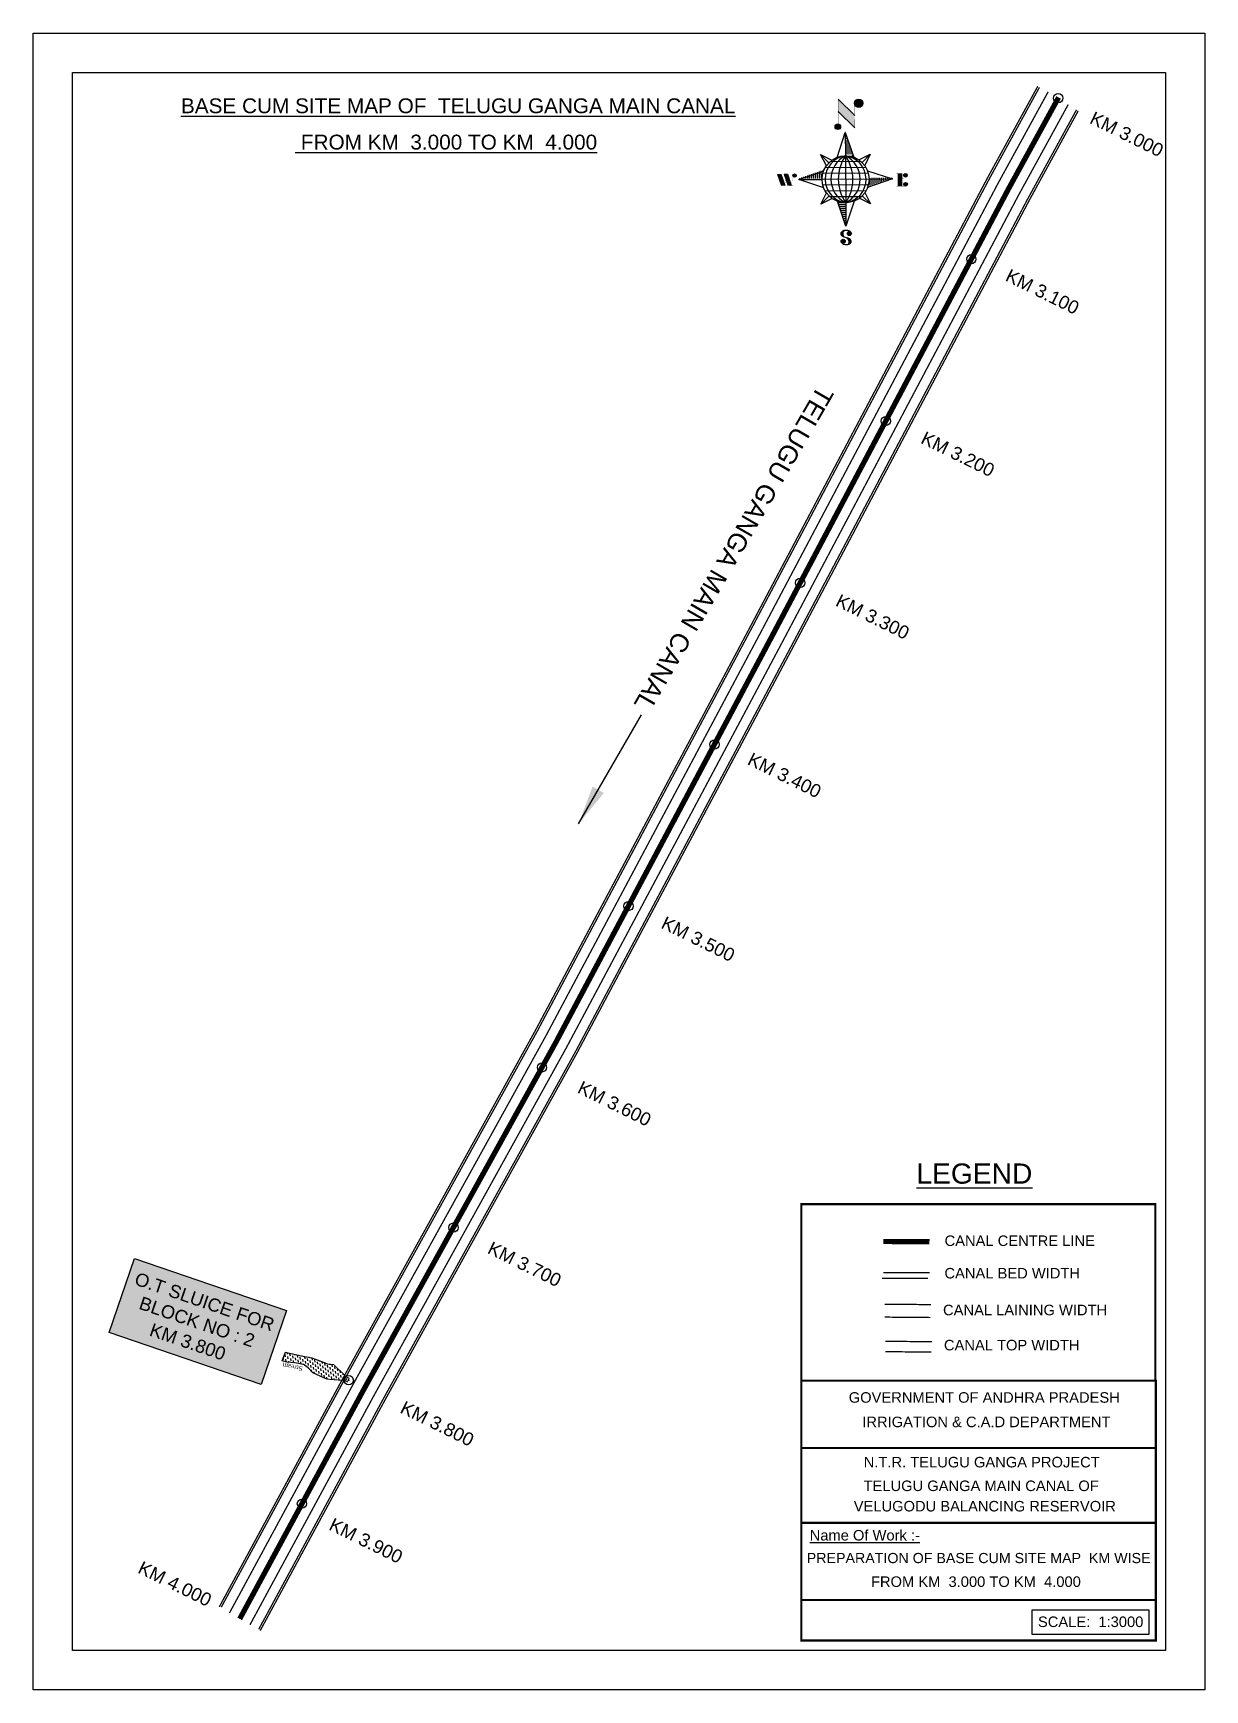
# Model space of a CAD drawing. Header units: inches. Extents: x 251884 to 252775, y 1736899 to 1738159.
import ezdxf

# ---------------------------------------------------------------- set-up
doc = ezdxf.new("R2010")
doc.units = ezdxf.units.IN
doc.header["$MEASUREMENT"] = 0
doc.header["$PDMODE"] = 32
doc.header["$PDSIZE"] = 7
doc.linetypes.add('ACAD_ISO02W100', pattern=[15, 12, -3])
for name, color, linetype in [('AQUADUCT', 1, 'Continuous'), ('bed with', 5, 'Continuous'), ('bord', 1, 'Continuous'), ('cahnige', 7, 'Continuous'), ('canal', 1, 'Continuous'), ('CARTTRACK', 30, 'ACAD_ISO02W100'), ('chainage', 7, 'Continuous'), ('FRAME 025', 7, 'Continuous'), ('lining', 4, 'Continuous'), ('OT', 7, 'Continuous'), ('STREAM', 4, 'Continuous'), ('Stu coo', 3, 'Continuous'), ('TEXT', 7, 'Continuous'), ('top of bund', 1, 'Continuous'), ('V', 6, 'Continuous')]:
    doc.layers.add(name, color=color, linetype=linetype)
doc.styles.add('5mm', font='times.ttf', dxfattribs={"height": 3})
doc.styles.get("Standard").update_dxf_attribs({"font": 'arial.ttf'})
doc.dimstyles.get("Standard").update_dxf_attribs({"dimtxt": 0.18, "dimasz": 0.18, "dimexe": 0.18, "dimexo": 0.0625, "dimgap": 0.09, "dimtad": 0, "dimtih": 1, "dimtoh": 1, "dimdec": 4, "dimzin": 0, "dimdsep": 46, "dimtxsty": 'Standard', "dimcen": 0.09, "dimadec": 0, "dimazin": 0, "dimtfac": 1, "dimtdec": 4, "dimtofl": 0, "dimtmove": 0, "dimatfit": 3, "dimfxl": 1, "dimtolj": 1, "dimtzin": 0, "dimarcsym": 0})
pattern_1 = [(267.297113149, (-8720374.938, 50637915.138), (10.5367255337, -0.497431438), [])]
pattern_2 = [(357.297113149, (-8720374.938, 50637915.138), (0.497431438, 10.5367255337), [])]

# ---------------------------------------------------------------- blocks, each defined once
blk = doc.blocks.new('VBVB')
at = {"layer": 'STREAM'}
h = blk.add_hatch(dxfattribs=at)
h.set_pattern_fill('DASH', color=256, scale=10, style=0)
h.set_pattern_definition([(0, (17867.8837, -28501.71), (1.25, 1.25), [1.25, -1.25])])
h.paths.add_polyline_path([(380095.96, 1497774.98), (380098.87, 1497780.21), (380100.45, 1497784.62), (380101.78, 1497788.77), (380103.77, 1497793.59), (380099.53, 1497795.92), (380098.45, 1497793.51), (380097.62, 1497789.6), (380096.96, 1497787.69), (380095.79, 1497784.7), (380093.88, 1497782.96), (380090.89, 1497780.8), (380086.57, 1497773.96), (380084.6, 1497765.18), (380084.08, 1497764.33), (380085.94, 1497763.15), (380086.57, 1497763.83), (380093.72, 1497769.3), (380094.46, 1497772.65)])
at = {"layer": 'OT', "const_width": 0.5}
blk.add_lwpolyline([(380084.6, 1497765.18), (380084.07, 1497764.33), (380083.55, 1497763.48), (380085.4, 1497762.31), (380085.94, 1497763.15), (380084.08, 1497764.33), (380085.94, 1497763.15), (380086.57, 1497763.83), (380093.72, 1497769.3), (380086.57, 1497763.83), (380085.94, 1497763.15), (380084.08, 1497764.33), (380084.6, 1497765.18), (380086.57, 1497773.96)], dxfattribs=at)
at = {"layer": 'STREAM'}
blk.add_lwpolyline([(380086.57, 1497773.96), (380090.89, 1497780.8), (380093.88, 1497782.96), (380095.79, 1497784.7), (380096.96, 1497787.69), (380097.62, 1497789.6), (380098.45, 1497793.51), (380099.53, 1497795.92), (380103.77, 1497793.59), (380101.78, 1497788.77), (380100.45, 1497784.62), (380098.87, 1497780.21), (380095.96, 1497774.98), (380094.46, 1497772.65), (380093.72, 1497769.3)], dxfattribs=at)
at = {"layer": 'cahnige', "style": '5mm'}
blk.add_text('Stream', height=2.5, rotation=71.17434, dxfattribs=at).set_placement((380095, 1497785.49))
blk = doc.blocks.new('*X3')
at = {"color": 0, "linetype": 'Continuous'}
for p, q in [((6321.6, 240.5), (6322.3, 241.2)), ((6321.6, 240.3), (6322.3, 241)), ((6321.6, 240.1), (6322.3, 240.8)), ((6321.6, 239.9), (6322.4, 240.7)), ((6321.6, 239.8), (6322.4, 240.6)), ((6321.6, 239.6), (6322.5, 240.5)), ((6321.6, 239.4), (6322.5, 240.3)), ((6321.6, 239.2), (6322.6, 240.2)), ((6321.7, 239.1), (6322.6, 240.1)), ((6321.8, 240.8), (6322.4, 241.4)), ((6321.8, 239), (6322.7, 240)), ((6321.8, 239), (6322.8, 239.9)), ((6321.9, 238.9), (6322.9, 239.8)), ((6322, 238.8), (6323, 239.7)), ((6322.1, 241.3), (6322.4, 241.6)), ((6322.1, 238.7), (6323.1, 239.6)), ((6322.2, 238.6), (6323.1, 239.6)), ((6322.3, 238.5), (6323.2, 239.5)), ((6322.4, 238.5), (6323.3, 239.4)), ((6322.5, 238.4), (6323.4, 239.3)), ((6322.7, 238.4), (6323.6, 239.3)), ((6322.8, 238.3), (6323.7, 239.2)), ((6322.9, 238.3), (6323.8, 239.1)), ((6323.1, 238.2), (6323.9, 239.1)), ((6323.2, 238.2), (6324, 239)), ((6323.3, 238.2), (6324.2, 239)), ((6323.5, 238.1), (6324.3, 238.9)), ((6323.7, 238.1), (6324.4, 238.9)), ((6323.8, 238.1), (6324.6, 238.8)), ((6324.1, 238.2), (6324.7, 238.8)), ((6324.3, 238.3), (6324.9, 238.8)), ((6324.6, 238.3), (6325.1, 238.8)), ((6324.8, 238.4), (6325.2, 238.8)), ((6325.1, 238.5), (6325.4, 238.8)), ((6325.4, 238.6), (6325.6, 238.8))]:
    blk.add_line(p, q, dxfattribs=at)
blk = doc.blocks.new('*X2')
at = {"color": 0, "linetype": 'Continuous'}
for p, q in [((6324.4, 240.3), (6324.5, 240.4)), ((6324.6, 240.3), (6324.8, 240.5)), ((6324.7, 240.2), (6325, 240.5)), ((6324.8, 240.2), (6325.2, 240.6)), ((6325, 240.1), (6325.5, 240.6)), ((6325.1, 240.1), (6325.6, 240.6)), ((6325.2, 240), (6325.8, 240.6)), ((6325.3, 240), (6326, 240.6)), ((6325.4, 239.9), (6326.1, 240.6)), ((6325.5, 239.8), (6326.2, 240.5)), ((6325.6, 239.8), (6326.3, 240.5)), ((6325.7, 239.7), (6326.5, 240.4)), ((6325.9, 239.6), (6326.6, 240.3)), ((6326, 239.5), (6326.7, 240.3)), ((6326, 239.4), (6326.8, 240.2)), ((6326.1, 239.3), (6327, 240.2)), ((6326.2, 239.3), (6327.1, 240.1)), ((6326.3, 239.2), (6327.1, 240)), ((6326.4, 239.1), (6327.2, 239.9)), ((6326.5, 239), (6327.3, 239.8)), ((6326.5, 238.9), (6327.4, 239.7)), ((6326.6, 238.8), (6327.5, 239.6)), ((6326.7, 238.7), (6327.5, 239.5)), ((6326.8, 238.6), (6327.6, 239.4)), ((6326.8, 238.5), (6327.7, 239.3)), ((6326.8, 236.5), (6327.4, 237)), ((6326.9, 238.3), (6327.8, 239.2)), ((6326.9, 238.2), (6327.9, 239.1)), ((6326.9, 236.8), (6327.6, 237.4)), ((6327, 238.1), (6327.8, 239)), ((6327, 237.9), (6327.8, 238.8)), ((6327, 237.8), (6327.8, 238.6)), ((6327, 237.6), (6327.8, 238.4)), ((6327, 237.4), (6327.8, 238.2)), ((6327, 237.3), (6327.8, 238)), ((6327, 237.1), (6327.8, 237.9))]:
    blk.add_line(p, q, dxfattribs=at)
blk = doc.blocks.new('H')
at = {"layer": 'bord', "extrusion": (0.000427885, 0.004792, 0.999988)}
h = blk.add_hatch(dxfattribs=at)
h.set_pattern_fill('LINE', color=8, scale=84.387686, angle=-2.70289, style=0)
h.set_pattern_definition(pattern_2)
h.paths.add_polyline_path([(-492.5, 785.6, -0.090992), (-448, 775.2), (-486.5, 912)])
h = blk.add_hatch(dxfattribs=at)
h.set_pattern_fill('LINE', color=8, scale=84.387686, angle=-92.70289, style=0)
h.set_pattern_definition(pattern_1)
h.paths.add_polyline_path([(-624.9, 665.1, -0.090992), (-614.5, 709.6), (-751.3, 671.1)])
h = blk.add_hatch(dxfattribs=at)
h.set_pattern_fill('LINE', color=8, scale=84.387686, angle=-92.70289, style=0)
h.set_pattern_definition(pattern_1)
h.paths.add_polyline_path([(-245.6, 647.2), (-372, 653.2, -0.090992), (-382.4, 608.7)])
h = blk.add_hatch(dxfattribs=at)
h.set_pattern_fill('LINE', color=8, scale=84.387686, angle=-2.70289, style=0)
h.set_pattern_definition(pattern_2)
h.paths.add_polyline_path([(-504.4, 532.7, -0.090992), (-548.9, 543.1), (-510.4, 406.3)])
for p, q in [((-516.2, 1087.1, -1217.1), (-431.5, 994, -1216.7)), ((-519.4, 1020.4, -1216.8), (-434.7, 927.3, -1216.4)), ((-538.3, 773.7, -1215.6), (-487, 906.2, -1216.3)), ((-487, 906.2, -1216.3), (-493, 779.8, -1215.7)), ((-487, 906.2, -1216.3), (-448.5, 769.4, -1215.7)), ((-626.7, 793.8, -1215.7), (-566.8, 760.2, -1215.6)), ((-626.7, 793.8, -1215.7), (-584.1, 747, -1215.5)), ((-598.9, 731, -1215.4), (-626.7, 793.8, -1215.7)), ((-421.3, 753.3, -1215.6), (-358.5, 781.1, -1215.7)), ((-358.5, 781.1, -1215.7), (-405.3, 738.5, -1215.5)), ((-358.5, 781.1, -1215.7), (-392.1, 721.2, -1215.4)), ((-864.7, 700.9, -1215.1), (-846.9, 637.7, -1214.9)), ((-846.9, 700.1, -1215.1), (-829.1, 636.9, -1214.9)), ((-829.1, 699.2, -1215.2), (-811.3, 636, -1214.9)), ((-829.1, 699.2, -1215.2), (-811.3, 698.4, -1215.2)), ((-811.3, 698.4, -1215.2), (-793.5, 635.2, -1214.9)), ((-751.8, 665.3, -1215), (-615, 703.8, -1215.3)), ((-751.8, 665.3, -1215), (-625.4, 659.3, -1215)), ((-619.3, 614, -1214.8), (-751.8, 665.3, -1215)), ((-246.1, 641.4, -1215.1), (-382.9, 602.9, -1214.9)), ((-378.6, 692.6, -1215.3), (-246.1, 641.4, -1215.1)), ((-372.5, 647.4, -1215.1), (-246.1, 641.4, -1215.1)), ((-213.5, 669.3, -1215.3), (-216.7, 600.8, -1214.9)), ((-197.2, 599.9, -1214.9), (-193.9, 668.4, -1215.3)), ((-639.4, 525.6, -1214.4), (-605.8, 585.5, -1214.7)), ((-639.4, 525.6, -1214.4), (-592.6, 568.1, -1214.6)), ((-576.6, 553.3, -1214.6), (-639.4, 525.6, -1214.4)), ((-510.9, 400.5, -1213.9), (-549.4, 537.2, -1214.5)), ((-371.2, 512.9, -1214.5), (-431.1, 546.5, -1214.6)), ((-371.2, 512.9, -1214.5), (-413.8, 559.7, -1214.7)), ((-399, 575.7, -1214.7), (-371.2, 512.9, -1214.5)), ((-459.6, 533, -1214.5), (-510.9, 400.5, -1213.9)), ((-504.9, 526.9, -1214.5), (-510.9, 400.5, -1213.9))]:
    blk.add_line(p, q, dxfattribs=at)
at = {"layer": 'bord', "color": 8, "linetype": 'ByBlock', "extrusion": (0.000427885, 0.004792, 0.999988)}
for p, q in [((-386.5, 711.4, -1215.4), (-605.5, 721.7, -1215.4)), ((-410.8, 744.2, -1215.5), (-578.1, 752.1, -1215.5)), ((-493, 779.8, -1215.7), (-504.9, 526.9, -1214.5)), ((-372.5, 647.4, -1215.1), (-625.4, 659.3, -1215)), ((-378, 615.9, -1214.9), (-622.9, 627.5, -1214.9)), ((-375, 679.2, -1215.3), (-619.9, 690.7, -1215.2)), ((-392.4, 584.9, -1214.8), (-611.4, 595.3, -1214.7)), ((-419.8, 554.6, -1214.6), (-587.1, 562.5, -1214.6))]:
    blk.add_line(p, q, dxfattribs=at)
at = {"layer": 'bord', "extrusion": (0.000427885, 0.004792, 0.999988), "elevation": -1212.1}
for points, const_width in [([(-522, 959.6), (-515.7, 1092.9)], 1.61), ([(-434.2, 933.1), (-427.9, 1066.5)], 1.61), ([(-870.1, 707), (-846.4, 705.9)], 0.642), ([(-828.6, 642.7), (-855.2, 643.9)], 0.642), ([(-828.6, 642.7), (-821, 678)], 0.642), ([(-810.8, 641.8), (-784.1, 640.6)], 0.642), ([(-793, 641), (-781.6, 693.9)], 0.642), ([(-222.7, 675.6), (-173.8, 673.3)], 0.706), ([(-194.8, 644.8), (-185, 644.4)], 0.706), ([(-177.1, 604.8), (-226, 607.1)], 0.706)]:
    blk.add_lwpolyline(points, dxfattribs=dict(at, const_width=const_width))
for points, const_width in [([(-413.7, 1073.1, 1), (-397.6, 1057.7, 1)], 22.3), ([(-530.3, 949.5, 1), (-519.6, 939.3, 1)], 14.8), ([(-775.9, 696.6, 1), (-769.5, 690.4, 1)], 8.9), ([(-177.8, 666.9, 1), (-170.8, 660.1, 1)], 9.79), ([(-180.1, 618, 1), (-173.1, 611.2, 1)], 9.79), ([(-489.8, 361.7, 1), (-498.1, 369.1, 1)], 11.1), ([(-525.2, 321.6, 1), (-533.4, 328.9, 1)], 11.1)]:
    blk.add_lwpolyline(points, format="xyb", close=True, dxfattribs=dict(at, const_width=const_width))
for points in [[(-537, 317.4), (-530.7, 310.5), (-519.8, 306.8), (-504.9, 306.9), (-493.9, 310), (-486.3, 317.7), (-486.5, 325.8), (-490.6, 333.3), (-493.5, 336.2), (-502.8, 340.9), (-522.5, 347.3), (-530.4, 351.6), (-533.7, 354.6), (-537.4, 362.6), (-537, 373.4), (-530, 380.7), (-520, 384.1), (-503.5, 384.2), (-492.5, 379.9), (-487.1, 373.3)], [(-522.5, 347.6), (-526.2, 353.8), (-527.8, 360.6), (-527.9, 370.6), (-525.9, 375.5), (-521.3, 381.2), (-514.5, 384.4)], [(-504.9, 306.9), (-499, 312.4), (-497, 319.4), (-497.5, 326.5), (-501.2, 335.4), (-509.2, 343.2)]]:
    blk.add_lwpolyline(points, dxfattribs=at)
at = {"layer": 'bord', "extrusion": (0.000427885, 0.004792, 0.999988)}
for centre, radius in [((-405.6, 1065.4, -1212.1), 22.3), ((-525, 944.4, -1212.1), 14.8), ((-498.4, 659.1, -1212.1), 126.6), ((-772.7, 693.5, -1212.1), 8.9), ((-174.3, 663.5, -1212.1), 9.79), ((-176.6, 614.6, -1212.1), 9.79), ((-494, 365.4, -1212.1), 11.1), ((-529.3, 325.2, -1212.1), 11.1)]:
    blk.add_circle(centre, radius, dxfattribs=at)
at = {"layer": 'bord', "color": 8, "linetype": 'ByBlock', "extrusion": (0.000427885, 0.004792, 0.999988)}
for centre, radius, start, end in [((-481.5, 658.3, -1212.1), 127.7, 94.92536, 259.66906), ((-436.8, 656.2, -1212.1), 140.8, 113.28644, 241.30798), ((-315.9, 650.5, -1212.1), 222.3, 142.58916, 212.00526), ((-560.1, 662.1, -1212.1), 140.8, 293.28644, 61.30798), ((-681, 667.8, -1212.1), 222.3, 322.58916, 32.00526), ((-515.4, 659.9, -1212.1), 127.7, 274.92536, 79.66906)]:
    blk.add_arc(centre, radius, start, end, dxfattribs=at)
at = {"layer": 'bord', "extrusion": (0.000427885, 0.004792, 0.999988)}
for points in [[(-515.7, 1092.9, -1212.1), (-431, 999.8, -1212.1), (-518.9, 1026.2, -1212.1), (-434.2, 933.1, -1212.1)], [(-864.1, 706.7, -1212.1), (-846.4, 705.9, -1212.1), (-846.3, 643.5, -1212.1), (-828.6, 642.7, -1212.1)], [(-828.6, 705, -1212.1), (-810.8, 704.2, -1212.1), (-810.8, 641.8, -1212.1), (-793, 641, -1212.1)], [(-193.4, 674.2, -1212.1), (-196.6, 605.7, -1212.1), (-213, 675.1, -1212.1), (-216.2, 606.7, -1212.1)]]:
    blk.add_solid(points, dxfattribs=at)
at = {"layer": 'bord', "extrusion": (0.000427885, 0.004792, 0.999988), "xscale": 7.977342409717546, "yscale": 7.977342408231451, "zscale": 7.977342408476333, "rotation": 138.0840426661453}
for name, p in [('*X2', (38300.5, -31929.4, -1212.1)), ('*X3', (38314.4, -31950.9, -1212.1))]:
    blk.add_blockref(name, p, dxfattribs=at)

msp = doc.modelspace()

# ---------------------------------------------------------------- hatches: boundary and pattern name
at = {"layer": 'V'}
msp.add_hatch(color=2, dxfattribs=at).paths.add_polyline_path([(251960.9, 1737227.3), (252076.6, 1737187.7), (252057.3, 1737131.4), (251941.6, 1737171)])

# ---------------------------------------------------------------- linework, layer by layer
at = {"linetype": 'ByBlock'}
for points in [[(251883.9, 1736899.2), (251883.9, 1738159.2), (252774.9, 1738159.2), (252774.9, 1736899.2)], [(252744.9, 1738129.2), (252744.9, 1736929.2), (251913.9, 1736929.2), (251913.9, 1738129.2)]]:
    msp.add_lwpolyline(points, close=True, dxfattribs=at)
for p in [(252663.4, 1738109.8), (252597.3, 1737987.3), (252532.3, 1737864.2), (252467.2, 1737741.2), (252402, 1737618.2), (252336.6, 1737495.3), (252270.9, 1737372.6), (252203.5, 1737250.8), (252088.3, 1737040.8)]:
    msp.add_point(p)
at = {"color": 2}
msp.add_point((252123.9, 1737134.7), dxfattribs=at)
at = {"layer": 'bed with', "const_width": 1}
for points in [[(252655.7, 1738114.5), (252617.6, 1738044.9), (252436.7, 1737702.6), (252273.7, 1737396.4), (252126.9, 1737131), (252033.2, 1736957.7)], [(252671, 1738104.9), (252633.4, 1738036.3), (252452.6, 1737694.2), (252289.5, 1737387.8), (252142.7, 1737122.4), (252048.8, 1736948.7)], [(252564.5, 1737212.1), (252562.4, 1737212.1), (252529.7, 1737212.1), (252529.4, 1737212.1)], [(252565.6, 1737216.5), (252562.5, 1737216.6), (252530.3, 1737216.5)]]:
    msp.add_lwpolyline(points, dxfattribs=at)
at = {"layer": 'canal', "color": 6, "const_width": 4}
for points in [[(252565.5, 1737240.1), (252562.9, 1737240.2), (252530.3, 1737240.2)], [(252530.3, 1737240.2), (252565.5, 1737240.1)]]:
    msp.add_lwpolyline(points, dxfattribs=at)
at = {"layer": 'FRAME 025', "lineweight": -3, "const_width": 1.64}
for points in [[(252468.1, 1737268.6), (252737.2, 1737268.6), (252737.2, 1737134.4), (252468.1, 1737134.4)], [(252468.1, 1737134.4), (252737.6, 1737134.4), (252737.6, 1736936.8), (252468.1, 1736936.8)]]:
    msp.add_lwpolyline(points, close=True, dxfattribs=at)
for points in [[(252468.1, 1737083.1), (252737.6, 1737083.1)], [(252468.1, 1737026.2), (252737.6, 1737026.2)], [(252468.1, 1736967.6), (252737.6, 1736967.6)]]:
    msp.add_lwpolyline(points, dxfattribs=at)
at = {"layer": 'lining', "const_width": 1}
for points in [[(252649.1, 1738118), (252611, 1738048.4), (252430, 1737706.1), (252267.1, 1737399.9), (252120.3, 1737134.6), (252027, 1736962.1)], [(252677.3, 1738100.9), (252640, 1738032.8), (252459.2, 1737690.7), (252296.1, 1737384.2), (252149.2, 1737118.8), (252055.4, 1736945.2)], [(252531.3, 1737192.5), (252556, 1737192.3), (252566.7, 1737192.2)], [(252531.3, 1737182.7), (252558.1, 1737182.5), (252566.2, 1737182.4)]]:
    msp.add_lwpolyline(points, dxfattribs=at)
at = {"layer": 'top of bund', "const_width": 1}
for points in [[(252647.8, 1738118.7), (252609.6, 1738049.1), (252428.7, 1737706.8), (252265.8, 1737400.7), (252119, 1737135.3), (252025.5, 1736962.4)], [(252678.6, 1738100.1), (252641.4, 1738032.1), (252460.5, 1737689.9), (252297.4, 1737383.5), (252150.6, 1737118.1), (252056.6, 1736944.3)], [(252531.9, 1737164.3), (252556.4, 1737164.1), (252567.3, 1737164)], [(252566.8, 1737156.1), (252558.9, 1737156.2), (252532, 1737156.4)]]:
    msp.add_lwpolyline(points, dxfattribs=at)
at = {"layer": 'V', "color": 6, "const_width": 4}
msp.add_lwpolyline([(252663.7, 1738110.3), (252625.5, 1738040.6), (252444.6, 1737698.4), (252281.6, 1737392.1), (252134.8, 1737126.7), (252041, 1736953.2)], dxfattribs=at)
at = {"layer": 'V', "color": 2}
msp.add_lwpolyline([(251960.9, 1737227.3), (252076.6, 1737187.7), (252057.3, 1737131.4), (251941.6, 1737171)], close=True, dxfattribs=at)
at = {"layer": 'V', "color": 0}
msp.add_lwpolyline([(252643.6, 1736960), (252732.3, 1736960), (252732.3, 1736941.2), (252643.6, 1736941.2)], close=True, dxfattribs=at)

# ---------------------------------------------------------------- block references
at = {"layer": 'AQUADUCT', "color": 1, "xscale": 0.1408039184319789, "yscale": 0.1408039184752852, "zscale": 0.1408039184379445, "rotation": 3.078330572322649}
msp.add_blockref('H', (252576.8, 1737960, 170.9), dxfattribs=at)
at = {"layer": 'CARTTRACK', "color": 3, "xscale": 1.43962227292821, "yscale": 1.439622273435816, "zscale": 1.439622273616309, "rotation": 98.22753044631372}
msp.add_blockref('VBVB', (2464447.3, 1504152.3), dxfattribs=at)

# ---------------------------------------------------------------- texts
at = {"layer": 'chainage', "color": 0}
for s, p in [('KM 3.000', (252686.5, 1738091.1)), ('KM 3.100', (252622.4, 1737971.3)), ('KM 3.200', (252558.1, 1737847.8)), ('KM 3.300', (252493.3, 1737724.1)), ('KM 3.400', (252426.3, 1737603.5)), ('KM 3.500', (252360.6, 1737479)), ('KM 3.600', (252297, 1737353.8)), ('KM 3.700', (252228.6, 1737231.7)), ('KM 3.800', (252162.2, 1737110.4)), ('KM 3.900', (252108, 1737021.4)), ('KM 4.000', (251962.7, 1736988.6))]:
    msp.add_text(s, height=10, rotation=333.7759, dxfattribs=at).set_placement(p)
at = {"layer": 'chainage', "color": 1}
msp.add_text('TELUGU GANGA MAIN CANAL', height=14.042, rotation=239.954, dxfattribs=at).set_placement((252481, 1737892.2))
at = {"layer": 'chainage', "color": 0}
for s, height, p in [('%%ULEGEND', 15.34, (252555.6, 1737284.2)), ('CANAL CENTRE LINE', 8, (252577, 1737236.8)), ('CANAL BED WIDTH', 8, (252576.9, 1737212.1)), ('CANAL LAINING WIDTH', 8, (252575.8, 1737184.1)), ('CANAL TOP WIDTH', 8, (252576.5, 1737157.4)), ('GOVERNMENT OF ANDHRA PRADESH ', 8, (252504.1, 1737117.6)), ('IRRIGATION & C.A.D DEPARTMENT', 8, (252514.4, 1737099)), ('N.T.R. TELUGU GANGA PROJECT', 8, (252515.5, 1737068.4)), ('TELUGU GANGA MAIN CANAL OF', 8, (252515.4, 1737050.4)), (' VELUGODU BALANCING RESERVOIR', 8, (252504.8, 1737034.9)), ('%%UName Of Work :-', 8, (252474.4, 1737012.8)), ('PREPARATION OF BASE CUM SITE MAP  KM WISE', 7.743, (252472.2, 1736995.6)), (' FROM KM  3.000 TO KM  4.000', 8, (252517.9, 1736977.5)), ('SCALE:  1:3000', 8, (252648, 1736947))]:
    msp.add_text(s, height=height, dxfattribs=at).set_placement(p)
at = {"layer": 'Stu coo', "color": 1}
for s, p in [('O.T SLUICE FOR ', (251960.2, 1737207.7)), (' BLOCK NO : 2', (251959.9, 1737190.5)), ('KM 3.800', (251971.6, 1737168.9))]:
    msp.add_text(s, height=10, rotation=341.1045, dxfattribs=at).set_placement(p)
at = {"layer": 'TEXT', "color": 0}
for s, p in [('%%UBASE CUM SITE MAP OF  TELUGU GANGA MAIN CANAL', (251996.3, 1738098.3)), ('%%U FROM KM  3.000 TO KM  4.000', (252083.1, 1738070.7))]:
    msp.add_text(s, height=11.294, dxfattribs=at).set_placement(p)

# ---------------------------------------------------------------- leaders
at = {"layer": 'chainage', "color": 1}
msp.add_leader([(252298.6, 1737557.8), (252346.5, 1737640.7)], dimstyle='Standard', override={"dimasz": 30, "dimgap": 0.09, "dimtad": 0}, dxfattribs=at)

doc.saveas('drawing.dxf')
